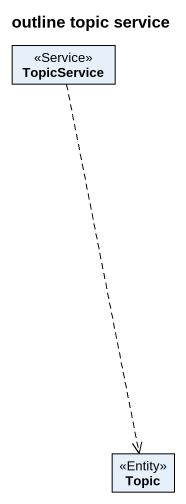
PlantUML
@startuml
title outline topic service
hide circle
hide empty members
class TopicService <<Service>>
class Topic <<Entity>>
TopicService ..> Topic
@enduml
